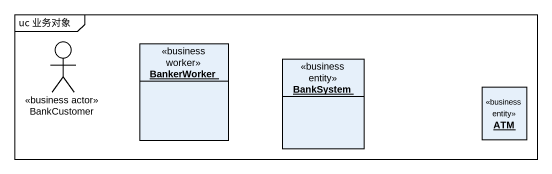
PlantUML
@startuml
mainframe uc 业务对象
allowmixing
hide circle
hide empty members
actor BankCustomer <<business actor>>
object BankerWorker <<business worker>>
object BankSystem <<business entity>>
object ATM <<business entity>>
@enduml
